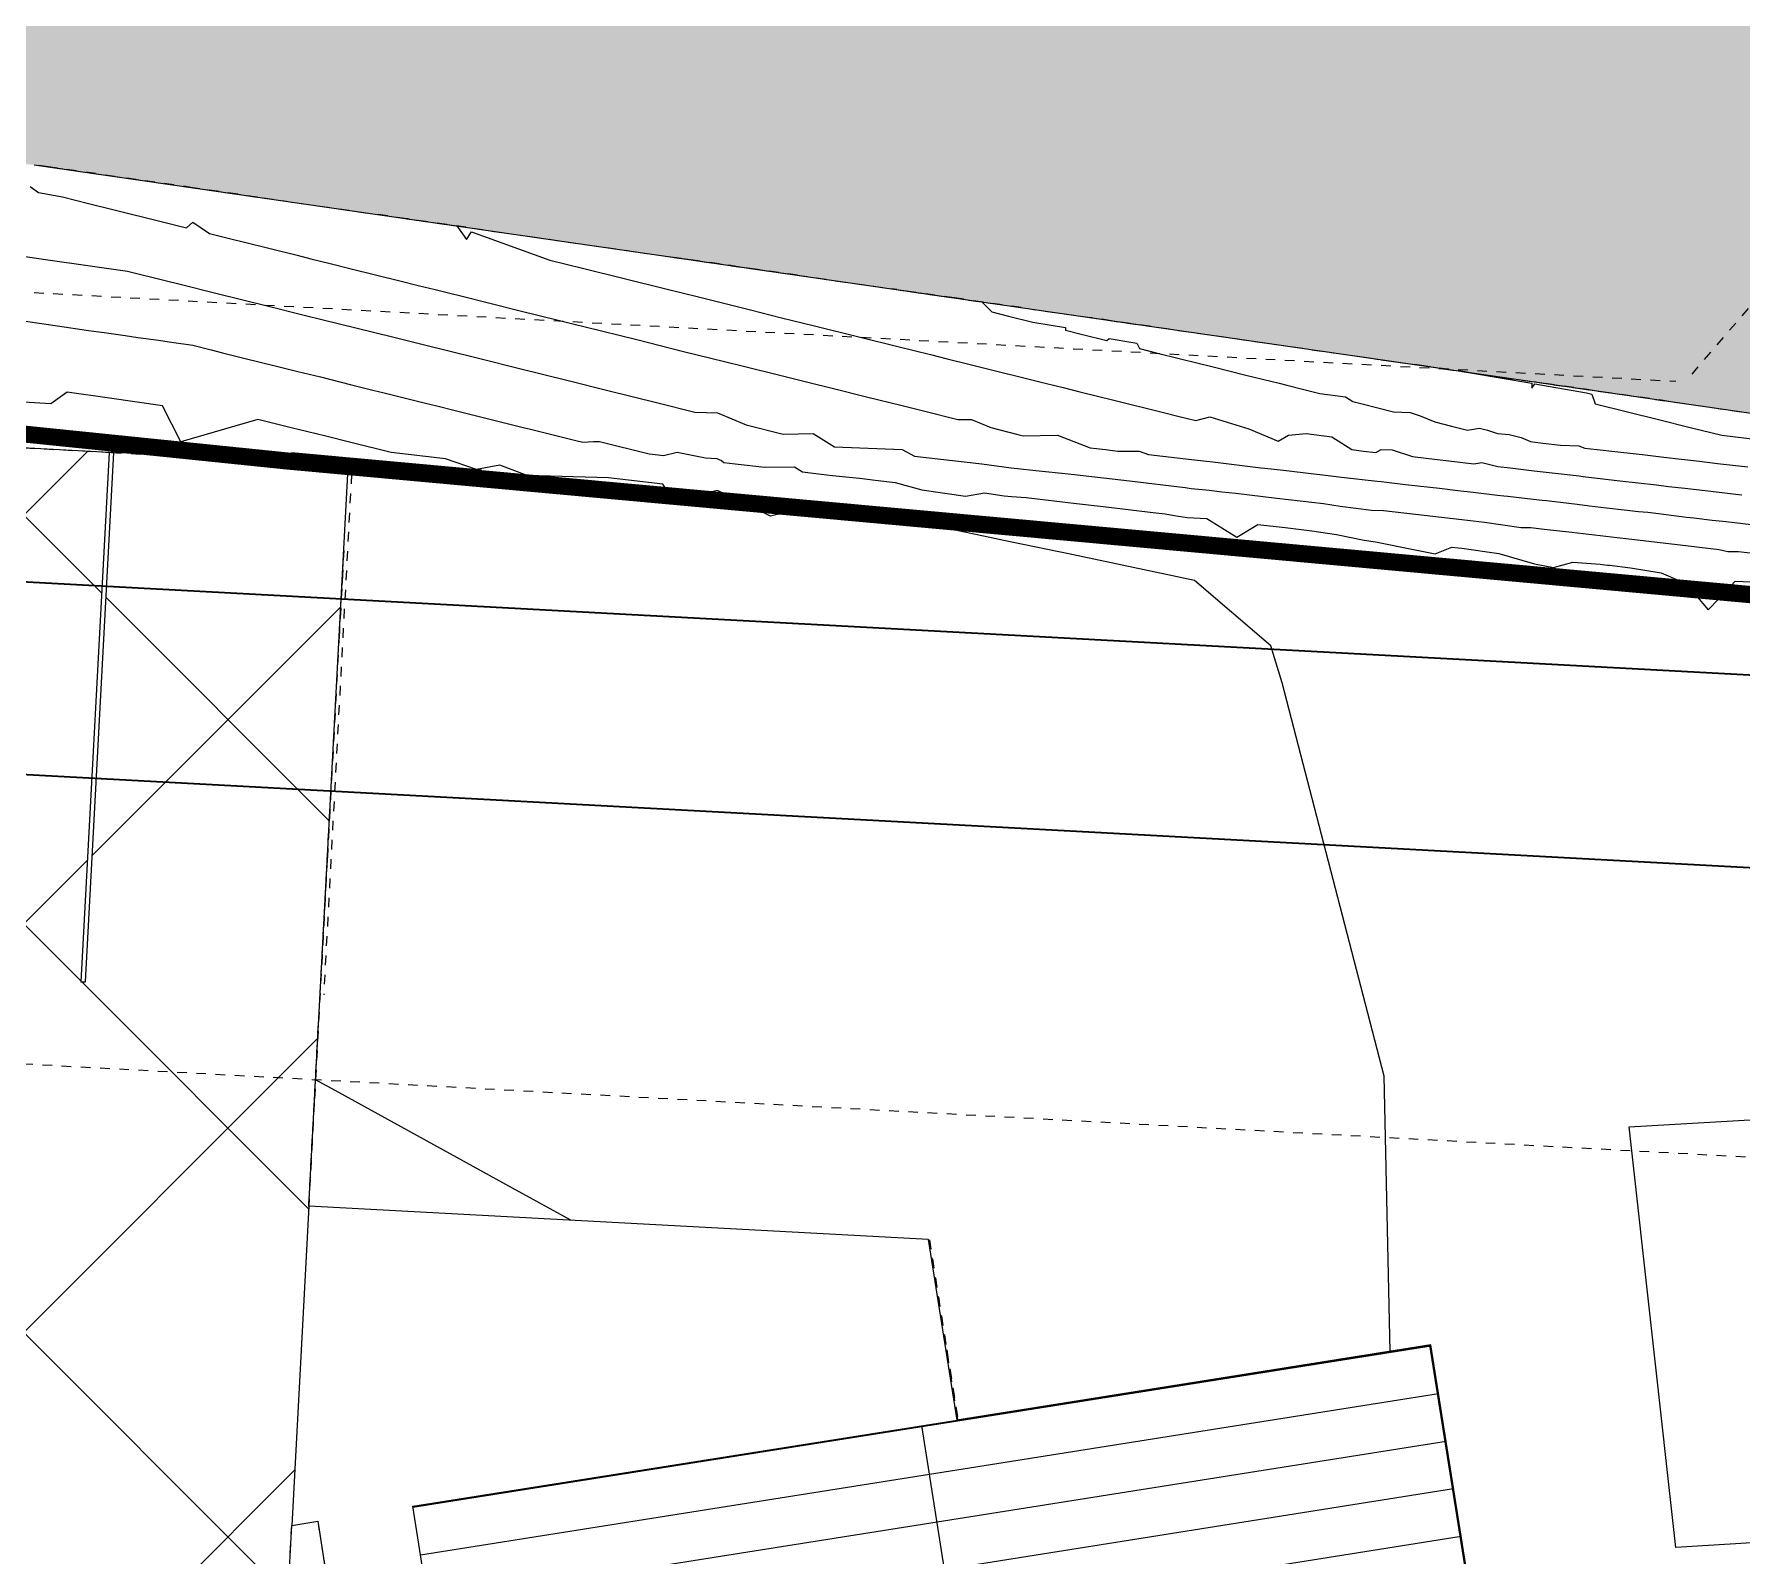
# Model space of a CAD drawing. Header units: metres. Extents: x -490 to 202, y -217 to 332.
# Drawn here: x -46.53 to -28.81, y -10.8 to 4.99 of the extents above; entities that cross this region are included whole.
import ezdxf

# ---------------------------------------------------------------- set-up
doc = ezdxf.new("R2010")
doc.units = ezdxf.units.M
for name, pattern in [('0-2', [0.00106, 0.00053, -0.00053]), ('Oculto', [0.007144, 0.004763, -0.002381]), ('Trazo', [0.00635, 0.003175, -0.003175])]:
    doc.linetypes.add(name, pattern=pattern)
doc.layers.add('A-DETL', color=94, linetype='Continuous', lineweight=9, true_color=0x00a600)
doc.layers.add('C-TOPO-MAJR', color=66, linetype='Continuous', lineweight=18, true_color=0x647b04)
for name, color, linetype, lineweight in [('A-DETL-GENF', 7, 'Continuous', 9), ('A-DETL-GENF-HDLN', 7, 'Trazo', 9), ('A-DETL-THIN', 7, 'Continuous', 9), ('A-DETL-WIDE', 7, 'Continuous', 9), ('A-GENM', 7, 'Continuous', 9), ('C-TOPO', 7, '0-2', 9)]:
    doc.layers.add(name, color=color, linetype=linetype, lineweight=lineweight)
doc.layers.add('CUANT MURO PERIMETRAL H3.00', color=5, linetype='Continuous')

# ---------------------------------------------------------------- blocks, each defined once
blk = doc.blocks.new('Placa corriente - Placa corriente 200x50x3cm-V2-PLANTA DE MURO PERIMETRAL')
at = {"layer": 'A-GENM', "true_color": 0x7f7f7f}
blk.add_hatch(color=8, dxfattribs=at).paths.add_polyline_path([(0.989, 0.009), (0.989, 0.025), (-0.989, 0.025), (-0.989, 0.009), (-0.133, 0.009)])
at = {"layer": 'A-GENM'}
for p, q in [((0.989, 0.025), (-0.989, 0.025)), ((-0.989, 0.025), (-0.989, 0.008)), ((0.989, 0.009), (0.989, 0.025))]:
    blk.add_line(p, q, dxfattribs=at)
blk = doc.blocks.new('Detalle repetido - Módulo de parqueo 4_80x2_50 - -V86-PLANTA DE MURO PERIMETRAL')
at = {"layer": 'A-DETL-GENF'}
for p, q in [((0.025, 5.5), (-0.025, 5.5)), ((-0.025, 5.5), (-0.025, 0)), ((0.025, 0), (0.025, 5.5)), ((2.525, 5.5), (2.475, 5.5)), ((2.475, 5.5), (2.475, 0)), ((2.525, 0), (2.525, 5.5)), ((5.025, 5.5), (4.975, 5.5)), ((4.975, 5.5), (4.975, 0)), ((5.025, 0), (5.025, 5.5)), ((7.525, 5.5), (7.475, 5.5)), ((7.475, 5.5), (7.475, 0)), ((7.525, 0), (7.525, 5.5)), ((10.025, 5.5), (9.975, 5.5)), ((9.975, 5.5), (9.975, 0)), ((10.025, 0), (10.025, 5.5)), ((12.525, 5.5), (12.475, 5.5)), ((12.475, 5.5), (12.475, 0)), ((12.525, 0), (12.525, 5.5)), ((15.025, 5.5), (14.975, 5.5)), ((14.975, 5.5), (14.975, 0)), ((15.025, 0), (15.025, 5.5)), ((17.525, 5.5), (17.475, 5.5)), ((17.475, 5.5), (17.475, 0)), ((17.525, 0), (17.525, 5.5)), ((20.025, 5.5), (19.975, 5.5)), ((19.975, 5.5), (19.975, 0)), ((20.025, 0), (20.025, 5.5)), ((22.525, 5.5), (22.475, 5.5)), ((22.475, 5.5), (22.475, 0)), ((22.525, 0), (22.525, 5.5)), ((-0.025, 0), (0.025, 0)), ((2.475, 0), (2.525, 0)), ((4.975, 0), (5.025, 0)), ((7.475, 0), (7.525, 0)), ((9.975, 0), (10.025, 0)), ((12.475, 0), (12.525, 0)), ((14.975, 0), (15.025, 0)), ((17.475, 0), (17.525, 0)), ((19.975, 0), (20.025, 0)), ((22.475, 0), (22.525, 0))]:
    blk.add_line(p, q, dxfattribs=at)
at = {"layer": 'A-DETL-GENF-HDLN'}
for p, q in [((0, 5.5), (2.475, 5.5)), ((2.5, 5.5), (4.975, 5.5)), ((5, 5.5), (7.475, 5.5)), ((7.5, 5.5), (9.975, 5.5)), ((10, 5.5), (12.475, 5.5)), ((12.5, 5.5), (14.975, 5.5)), ((15, 5.5), (17.475, 5.5)), ((17.5, 5.5), (19.975, 5.5)), ((20, 5.5), (22.475, 5.5)), ((22.5, 5.5), (22.974, 5.5)), ((25, 5.408), (25, 0))]:
    blk.add_line(p, q, dxfattribs=at)

msp = doc.modelspace()

# ---------------------------------------------------------------- hatches: boundary and pattern name
at = {"layer": 'A-DETL-GENF', "true_color": 0x0000ff}
h = msp.add_hatch(color=5, dxfattribs=at)
h.paths.add_polyline_path([(122.044, -38.543), (122.18, -38.48), (112.605, -17.734), (106.829, -17.783), (92.665, -18.205), (82.757, -18.714), (59.119, -19.256), (44.277, -18.719), (29.226, -15.706), (10.599, -10.167), (-9.563, -4.566), (-25.721, -1.021), (-43.893, 0.638), (-53.874, 1.663), (-58.09, 1.903), (-62.208, 1.982), (-66.746, 2.693), (-75.408, 2.12), (-77.815, 1.694), (-79.423, 1.75), (-83.064, 0.069), (-83.327, -0.091), (-83.399, -0.139), (-83.556, -0.259), (-83.705, -0.387), (-83.916, -0.603), (-83.978, -0.672), (-84.1, -0.826), (-84.213, -0.988), (-84.315, -1.157), (-84.407, -1.332), (-84.487, -1.512), (-84.556, -1.696), (-84.613, -1.885), (-84.659, -2.077), (-84.692, -2.271), (-84.713, -2.467), (-84.719, -2.807), (-84.718, -2.861), (-84.702, -3.058), (-84.674, -3.253), (-84.634, -3.446), (-84.581, -3.636), (-84.517, -3.823), (-84.441, -4.005), (-81.95, -9.507), (-81.813, -9.445), (-84.38, -3.762), (-84.443, -3.577), (-84.493, -3.388), (-84.532, -3.196), (-84.557, -3.002), (-84.57, -2.807), (-84.57, -2.611), (-84.558, -2.416), (-84.533, -2.222), (-84.495, -2.03), (-84.445, -1.841), (-84.382, -1.656), (-84.308, -1.475), (-84.222, -1.299), (-84.125, -1.13), (-84.017, -0.967), (-83.898, -0.811), (-83.71, -0.603), (-83.632, -0.525), (-83.486, -0.395), (-83.327, -0.273), (-83.169, -0.166), (-83, -0.067), (-82.825, 0.02), (-79.392, 1.599), (-77.805, 1.544), (-75.39, 1.971), (-66.753, 2.542), (-62.222, 1.832), (-58.096, 1.753), (-53.758, 1.5), (-43.005, 0.406), (-25.744, -1.169), (-9.6, -4.711), (10.757, -10.371), (29.189, -15.852), (44.259, -18.868), (59.144, -19.405), (82.762, -18.864), (92.671, -18.355), (106.831, -17.933), (112.509, -17.885), (121.981, -38.408)])
h.paths.add_polyline_path([(109.748, -11.548), (109.679, -11.398), (75.647, -11.333), (42.569, -8.333), (6.866, 0.166), (6.727, 0.399), (6.599, 0.638), (6.482, 0.883), (6.376, 1.133), (6.215, 1.601), (6.201, 1.646), (6.131, 1.908), (6.073, 2.173), (6.028, 2.44), (5.995, 2.709), (5.974, 2.98), (5.967, 3.251), (5.971, 3.522), (5.99, 3.806), (6.019, 4.062), (6.061, 4.33), (6.116, 4.595), (6.182, 4.858), (6.262, 5.118), (6.352, 5.373), (6.455, 5.624), (6.643, 6.01), (6.695, 6.111), (6.831, 6.345), (6.979, 6.573), (7.136, 6.793), (7.304, 7.006), (7.481, 7.212), (9.826, 9.799), (9.715, 9.9), (7.193, 7.108), (7.025, 6.895), (6.867, 6.675), (6.719, 6.449), (6.473, 6.01), (6.455, 5.977), (6.339, 5.732), (6.234, 5.482), (6.141, 5.228), (6.059, 4.97), (5.988, 4.709), (5.93, 4.445), (5.884, 4.178), (5.841, 3.806), (5.827, 3.64), (5.817, 3.369), (5.819, 3.099), (5.834, 2.828), (5.86, 2.559), (5.899, 2.291), (5.95, 2.025), (6.059, 1.601), (6.087, 1.502), (6.173, 1.245), (6.271, 0.993), (6.38, 0.745), (6.5, 0.502), (6.631, 0.265), (6.772, 0.035), (42.545, -8.482), (75.641, -11.483), (107.53, -11.544)])
h.paths.add_polyline_path([(-97.244, -11.248), (-97.107, -11.186), (-99.189, -6.603), (-99.456, -6.099), (-99.536, -5.955), (-99.726, -5.64), (-99.926, -5.332), (-100.15, -5.012), (-100.356, -4.737), (-100.586, -4.45), (-100.825, -4.171), (-101.073, -3.9), (-101.331, -3.638), (-101.597, -3.384), (-101.871, -3.14), (-102.278, -2.807), (-102.443, -2.679), (-102.741, -2.463), (-114.884, -8.692), (-118.551, -2.131), (-120.797, 0.522), (-120.97, 0.494), (-118.675, -2.217), (-114.945, -8.891), (-102.753, -2.638), (-102.466, -2.85), (-102.144, -3.107), (-101.914, -3.302), (-101.649, -3.541), (-101.392, -3.788), (-101.144, -4.044), (-100.904, -4.309), (-100.672, -4.58), (-100.337, -5.012), (-100.238, -5.146), (-100.034, -5.439), (-99.841, -5.739), (-99.657, -6.045), (-99.456, -6.411), (-99.321, -6.674), (-99.168, -6.997), (-97.272, -11.186)])
h.paths.add_polyline_path([(-18.254, 6.235), (-17.85, 6.333), (-17.449, 6.443), (-17.051, 6.566), (-16.658, 6.701), (-16.124, 6.907), (-15.884, 7.006), (-15.505, 7.176), (-15.131, 7.358), (-14.763, 7.551), (-14.4, 7.756), (-14.045, 7.971), (-13.436, 8.377), (-13.354, 8.434), (-13.019, 8.681), (-12.692, 8.938), (-12.373, 9.205), (-12.063, 9.481), (-11.761, 9.767), (-11.468, 10.062), (-10.748, 10.847), (-1.993, 20.509), (-2.105, 20.61), (-11.575, 10.168), (-11.863, 9.877), (-12.16, 9.595), (-12.466, 9.323), (-12.78, 9.06), (-13.101, 8.806), (-13.436, 8.559), (-13.944, 8.215), (-14.111, 8.107), (-14.461, 7.894), (-14.817, 7.693), (-15.179, 7.502), (-15.547, 7.322), (-16.124, 7.07), (-16.299, 6.997), (-16.682, 6.852), (-17.069, 6.718), (-17.46, 6.596), (-17.854, 6.487), (-18.252, 6.389), (-28.996, 9.076), (-47.46, 11.34), (-58.084, 11.141), (-58.027, 11.046), (-57.899, 11.022), (-57.691, 11.005), (-57.581, 11.003), (-47.467, 11.19), (-29.023, 8.928), (-18.812, 6.374)])
at = {"layer": 'A-DETL-GENF', "true_color": 0xd2c9aa}
msp.add_hatch(color=9, dxfattribs=at).paths.add_polyline_path([(-344.836, -34.659), (-342.163, -33.669), (-340.394, -33.05), (-337.673, -32.288), (-318.31, -29.503), (-298.534, -26.037), (-277.947, -22.855), (-255.322, -18.806), (-236.55, -15.828), (-218.664, -12.839), (-199.663, -9.934), (-182.339, -6.868), (-166.659, -4.367), (-150.146, -1.775), (-130.582, -0.444), (-119.677, 1.224), (-104.832, 1.744), (-96.049, 2.435), (-87.287, 3.254), (-75.417, 3.307), (-64.903, 4.824), (-46.528, 3.638), (-27.282, 0.853), (-7.599, -3.112), (11.015, -8.37), (32.262, -13.864), (43.349, -16.698), (64.125, -17.345), (80.999, -17.025), (98.552, -17.335), (118.362, -17.386), (116.561, -12.276), (98.282, -12.853), (81.155, -13.139), (63.761, -12.987), (43.886, -11.339), (30.407, -7.216), (12.815, -3.204), (-6.645, 2.074), (-26.877, 5.186), (-46.323, 8.319), (-65.24, 9.896), (-76.123, 8.838), (-87.97, 8.725), (-96.802, 8.207), (-105.244, 8.143), (-120.399, 6.558), (-131.625, 4.737), (-150.77, 2.676), (-168.377, -0.144), (-182.941, -2.318), (-200.678, -4.93), (-207.237, -6.578), (-219.281, -8.078), (-238.302, -10.755), (-255.99, -14.014), (-279.56, -17.433), (-299.701, -20.546), (-319.59, -23.259), (-339.02, -25.336), (-345.568, -24.355), (-350.806, -25.168), (-346.845, -31.464)])
at = {"layer": 'A-DETL-GENF', "true_color": 0x004000}
h = msp.add_hatch(dxfattribs=at)
h.set_pattern_fill('FP_1', color=98, style=0, pattern_type=2)
h.set_pattern_definition([(45, (0, 0), (-2.11991, 2.11991), []), (135, (0, 0), (-2.11991, -2.11991), [])])
h.paths.add_polyline_path([(-45.117, -34.053), (-45.109, -33.904), (-45.109, -33.904), (-43.273, 0.431), (-43.908, 0.489), (-45.462, 0.638), (-45.701, 0.651), (-45.995, -4.841), (-46.045, -4.839), (-45.751, 0.654), (-48.198, 0.784), (-48.492, -4.708), (-48.542, -4.705), (-48.248, 0.787), (-50.694, 0.918), (-50.988, -4.574), (-51.038, -4.571), (-50.744, 0.921), (-53.191, 1.052), (-53.484, -4.441), (-53.534, -4.438), (-53.241, 1.054), (-55.687, 1.185), (-55.981, -4.307), (-56.031, -4.304), (-55.737, 1.188), (-58.184, 1.319), (-58.477, -4.174), (-58.527, -4.171), (-58.234, 1.321), (-60.68, 1.452), (-60.974, -4.04), (-61.024, -4.037), (-60.73, 1.455), (-63.176, 1.586), (-63.47, -3.907), (-63.52, -3.904), (-63.226, 1.588), (-65.673, 1.719), (-65.967, -3.773), (-66.017, -3.77), (-65.723, 1.722), (-68.169, 1.853), (-68.463, -3.639), (-68.513, -3.637), (-68.219, 1.855), (-69.19, 1.903), (-69.13, 1.852), (-69.079, 1.792), (-69.038, 1.725), (-68.996, 1.601), (-68.99, 1.576), (-68.983, 1.498), (-68.99, 1.42), (-69.008, 1.344), (-69.038, 1.271), (-69.079, 1.204), (-69.13, 1.145), (-69.19, 1.094), (-69.256, 1.053), (-69.329, 1.023), (-69.405, 1.004), (-69.483, 0.998), (-69.562, 1.004), (-69.638, 1.023), (-69.71, 1.053), (-69.777, 1.094), (-69.837, 1.145), (-69.888, 1.204), (-69.929, 1.271), (-69.959, 1.344), (-69.977, 1.42), (-69.983, 1.498), (-69.971, 1.601), (-69.959, 1.653), (-69.929, 1.725), (-69.887, 1.794), (-69.837, 1.852), (-69.738, 1.937), (-71.895, 2.052), (-75.27, 1.829), (-75.553, -3.46), (-75.603, -3.458), (-75.565, -2.759), (-79.041, -2.573), (-79.645, -14.028), (-77.182, -14.16), (-76.89, -8.697), (-76.84, -8.699), (-77.132, -14.163), (-74.686, -14.294), (-74.394, -8.83), (-74.344, -8.833), (-74.636, -14.296), (-72.189, -14.427), (-71.897, -8.964), (-71.847, -8.966), (-72.139, -14.43), (-69.693, -14.561), (-69.401, -9.097), (-69.351, -9.1), (-69.643, -14.563), (-67.196, -14.688), (-66.904, -9.231), (-66.854, -9.233), (-67.147, -14.697), (-64.7, -14.828), (-64.408, -9.364), (-64.358, -9.367), (-64.65, -14.83), (-60.263, -15.062), (-59.971, -9.602), (-59.921, -9.604), (-60.214, -15.068), (-57.767, -15.199), (-57.475, -9.735), (-57.425, -9.738), (-57.717, -15.201), (-55.271, -15.332), (-54.978, -9.869), (-54.928, -9.871), (-55.221, -15.335), (-52.774, -15.466), (-52.482, -10.002), (-52.432, -10.005), (-52.724, -15.468), (-50.278, -15.599), (-49.986, -10.136), (-49.936, -10.138), (-50.228, -15.602), (-48.991, -15.668), (-49.96, -33.794), (-45.192, -34.049)])
h.paths.add_polyline_path([(-73.056, -3.594), (-73.106, -3.591), (-72.813, 1.901), (-72.763, 1.898), (-72.897, -0.603)])
at = {"layer": 'A-DETL-GENF'}
h = msp.add_hatch(dxfattribs=at)
h.set_pattern_fill('FP_2', color=256, style=0, pattern_type=2)
h.set_pattern_definition([(9, (0, 0), (-0.078217, 0.493844), [])])
h.paths.add_polyline_path([(-39.393, -30.531), (-28.828, -28.859), (-32.033, -8.607), (-42.599, -10.281), (-39.581, -29.346)])

# ---------------------------------------------------------------- linework, layer by layer
at = {"layer": 'A-DETL', "color": 8, "linetype": 'Oculto', "true_color": 0x808080}
for p, q in [((-29.323, 1.464), (-24.016, 7.676)), ((-69.296, 3.542), (-29.49, 1.392)), ((-25.773, -6.82), (-70.147, -4.424))]:
    msp.add_line(p, q, dxfattribs=at)
at = {"layer": 'A-DETL', "color": 30, "lineweight": 35, "true_color": 0xfd9f02}
for p, q in [((-69.615, 0.555), (-28.071, -1.689)), ((-27.192, -3.739), (-69.828, -1.437))]:
    msp.add_line(p, q, dxfattribs=at)
at = {"layer": 'A-DETL-THIN'}
for p, q in [((-46.528, 3.638), (-27.282, 0.853)), ((-45.751, 0.654), (-48.198, 0.784)), ((-45.253, 0.627), (-45.693, 0.651)), ((-43.679, -7.168), (-43.273, 0.431)), ((-43.679, -7.168), (-43.856, -10.48)), ((-37.248, -7.512), (-43.679, -7.168)), ((-36.951, -9.387), (-37.248, -7.512)), ((-32.033, -8.607), (-36.952, -9.386)), ((-28.828, -28.859), (-32.033, -8.607)), ((-42.599, -10.281), (-36.951, -9.387)), ((-34.111, -29.695), (-37.316, -9.444)), ((-43.856, -10.48), (-43.586, -10.437)), ((-43.586, -10.437), (-40.225, -31.675)), ((-39.393, -30.531), (-42.599, -10.281)), ((-45.117, -34.053), (-43.856, -10.48))]:
    msp.add_line(p, q, dxfattribs=at)
at = {"layer": 'A-DETL-THIN', "color": 5, "lineweight": 50, "true_color": 0x0000ff}
for p, q in [((-43.893, 0.638), (-53.874, 1.663)), ((-53.886, 1.514), (-43.908, 0.489)), ((-25.721, -1.021), (-43.893, 0.638)), ((-43.908, 0.489), (-25.744, -1.169))]:
    msp.add_line(p, q, dxfattribs=at)
at = {"layer": 'A-DETL-WIDE'}
for p, q in [((-29.977, -6.344), (-25.342, -6.072)), ((-29.49, -10.708), (-29.977, -6.344)), ((-36.951, -9.387), (-32.049, -8.611)), ((-32.049, -8.611), (-28.828, -28.859)), ((-24.888, -10.423), (-29.49, -10.708))]:
    msp.add_line(p, q, dxfattribs=at)
at = {"layer": 'C-TOPO', "color": 253, "true_color": 0xaeb2ac}
for p, q in [((-46.382, 3.617), (-46.528, 3.638)), ((-45.693, 3.517), (-46.382, 3.617)), ((-44.881, 3.4), (-45.566, 3.499)), ((-44.214, 3.303), (-44.881, 3.4)), ((-42.66, 3.078), (-43.005, 3.128)), ((-42.048, 2.99), (-42.66, 3.078)), ((-39.023, 2.552), (-39.886, 2.677)), ((-38.605, 2.492), (-39.023, 2.552)), ((-36.982, 2.257), (-37.629, 2.35)), ((-36.285, 2.156), (-36.982, 2.257)), ((-34.955, 1.963), (-35.576, 2.053)), ((-34.941, 1.961), (-34.955, 1.963)), ((-32.105, 1.551), (-32.253, 1.572)), ((-31.644, 1.484), (-32.105, 1.551)), ((-30.353, 1.297), (-30.955, 1.385)), ((-29.565, 1.183), (-30.353, 1.297)), ((-43.328, -0.603), (-43.363, -1.252)), ((-43.363, -1.252), (-43.486, -3.558)), ((-43.486, -3.558), (-43.564, -5.012))]:
    msp.add_line(p, q, dxfattribs=at)
at = {"layer": 'C-TOPO', "color": 250, "true_color": 0x2a3024}
for p, q in [((-46.528, 3.638), (-46.382, 3.617)), ((-46.528, 3.638), (-27.285, 0.854)), ((-44.881, 3.4), (-44.214, 3.303)), ((-42.66, 3.078), (-42.048, 2.99)), ((-39.886, 2.677), (-39.023, 2.552)), ((-39.023, 2.552), (-38.605, 2.492)), ((-38.605, 2.492), (-37.729, 2.365)), ((-37.729, 2.365), (-36.982, 2.257)), ((-35.576, 2.053), (-34.955, 1.963)), ((-32.945, 1.673), (-32.105, 1.551)), ((-32.105, 1.551), (-31.644, 1.484)), ((-31.644, 1.484), (-30.955, 1.385)), ((-30.955, 1.385), (-30.353, 1.297)), ((-43.679, -7.168), (-43.315, -0.364)), ((-43.363, -1.252), (-43.486, -3.558)), ((-43.486, -3.558), (-43.621, -6.088)), ((-43.586, -10.437), (-40.381, -30.687)), ((-44.149, -15.956), (-43.856, -10.48))]:
    msp.add_line(p, q, dxfattribs=at)
at = {"layer": 'C-TOPO', "color": 250, "true_color": 0x161913}
for p, q in [((-46.528, 3.638), (-46.382, 3.617)), ((-44.881, 3.4), (-44.214, 3.303)), ((-42.66, 3.078), (-42.048, 2.99)), ((-39.886, 2.677), (-39.023, 2.552)), ((-39.023, 2.552), (-38.605, 2.492)), ((-37.629, 2.35), (-36.982, 2.257)), ((-35.576, 2.053), (-34.955, 1.963)), ((-32.253, 1.572), (-32.105, 1.551)), ((-32.105, 1.551), (-31.644, 1.484)), ((-30.955, 1.385), (-30.353, 1.297)), ((-43.315, -0.364), (-43.363, -1.252)), ((-43.363, -1.252), (-43.486, -3.558)), ((-43.486, -3.558), (-43.564, -5.012)), ((-43.621, -6.088), (-43.679, -7.168)), ((-37.238, -7.516), (-37.057, -8.658)), ((-36.942, -9.384), (-37.238, -7.516)), ((-37.057, -8.658), (-36.942, -9.384))]:
    msp.add_line(p, q, dxfattribs=at)
at = {"layer": 'C-TOPO'}
for p, q in [((-43.315, -0.364), (-43.363, -1.252)), ((-43.621, -6.088), (-43.679, -7.168)), ((-37.238, -7.516), (-37.057, -8.658)), ((-37.057, -8.658), (-36.942, -9.384))]:
    msp.add_line(p, q, dxfattribs=at)
at = {"layer": 'C-TOPO', "color": 253, "true_color": 0xaaaaaa}
for p, q in [((-43.621, -6.088), (-43.679, -7.168)), ((-37.238, -7.516), (-37.057, -8.658)), ((-37.057, -8.658), (-36.942, -9.384))]:
    msp.add_line(p, q, dxfattribs=at)
at = {"layer": 'C-TOPO-MAJR', "color": 9, "true_color": 0xcbd3ab}
for p, q in [((-35.371, 1.836), (-35.086, 1.786)), ((-31.644, 1.484), (-30.986, 1.373)), ((-30.955, 1.365), (-30.418, 1.272)), ((-30.418, 1.272), (-30.362, 1.258)), ((-34.326, 1.023), (-33.922, 0.897)), ((-31.529, 0.904), (-31.446, 0.884)), ((-40.725, 0.767), (-40.663, 0.766)), ((-33.51, 0.834), (-33.328, 0.851)), ((-33.328, 0.851), (-33.06, 0.815)), ((-31.222, 0.84), (-31.096, 0.809)), ((-41.939, 0.476), (-42.261, 0.587)), ((-39.444, 0.592), (-39.395, 0.571)), ((-34.361, 0.561), (-34.297, 0.554)), ((-32.549, 0.685), (-32.435, 0.679)), ((-30.373, 0.692), (-30.308, 0.684)), ((-29.873, 0.634), (-29.809, 0.627)), ((-29.434, 0.583), (-29.309, 0.569)), ((-41.696, 0.521), (-41.938, 0.476)), ((-33.249, 0.432), (-33.153, 0.421)), ((-28.87, 0.518), (-28.745, 0.503)), ((-39.978, 0.281), (-40.003, 0.325)), ((-34.332, 0.261), (-34.204, 0.246)), ((-32.296, 0.322), (-32.041, 0.293)), ((-32.041, 0.293), (-31.945, 0.282)), ((-31.088, 0.182), (-30.88, 0.159)), ((-30.88, 0.159), (-30.833, 0.153)), ((-29.781, 0.032), (-29.672, 0.019)), ((-33.27, -0.159), (-33.014, -0.199)), ((-29.98, -0.243), (-29.328, -0.319)), ((-30.56, -0.486), (-30.278, -0.506)), ((-30.18, -0.517), (-29.962, -0.543)), ((-28.917, -0.729), (-28.875, -0.684)), ((-28.875, -0.684), (-28.708, -0.688))]:
    msp.add_line(p, q, dxfattribs=at)
at = {"layer": 'C-TOPO-MAJR', "color": 9, "true_color": 0xcbd3ab, "flags": 128}
for points in [[(-53.741, 4.104), (-53.734, 4.101), (-53.73, 4.1), (-53.727, 4.099), (-53.178, 3.873), (-52.459, 3.729), (-52.058, 3.649), (-51.74, 3.585), (-51.339, 3.505), (-51.021, 3.442), (-50.301, 3.298), (-49.582, 3.154), (-49.382, 3.114), (-48.863, 3.01), (-48.45, 2.951), (-48.037, 2.891), (-47.773, 2.853), (-47.509, 2.815), (-47.211, 2.772), (-46.385, 2.653), (-45.972, 2.594), (-45.559, 2.535)], [(-46.569, 3.412), (-46.485, 3.349), (-46.235, 3.304)], [(-46.235, 3.304), (-45.966, 3.237), (-45.698, 3.171), (-45.212, 3.05), (-45.099, 3.022), (-44.946, 2.984), (-44.883, 3.041)], [(-44.883, 3.041), (-44.71, 2.925), (-44.475, 2.867), (-44.358, 2.838), (-43.799, 2.699), (-43.656, 2.663), (-43.455, 2.613), (-43.253, 2.563), (-42.72, 2.431), (-42.543, 2.387), (-42.367, 2.343), (-42.214, 2.305), (-42.1, 2.277), (-41.498, 2.127), (-41.288, 2.075), (-41.077, 2.023), (-40.924, 1.985), (-40.811, 1.957), (-40.275, 1.824), (-40.032, 1.763), (-39.788, 1.702), (-39.521, 1.636), (-39.18, 1.551), (-38.776, 1.451), (-38.498, 1.382), (-38.232, 1.316), (-37.891, 1.231), (-37.52, 1.139), (-37.298, 1.084), (-36.942, 0.995), (-36.801, 0.994)], [(-42.142, 3.003), (-42.042, 2.864), (-41.99, 2.941)], [(-41.99, 2.941), (-41.178, 2.649), (-40.838, 2.565), (-39.974, 2.35), (-39.635, 2.266), (-39.096, 2.132), (-38.771, 2.051), (-38.431, 1.967), (-37.955, 1.849), (-37.567, 1.752), (-37.228, 1.668), (-37.053, 1.625), (-36.815, 1.566), (-36.024, 1.369), (-35.85, 1.326), (-35.675, 1.282), (-35.325, 1.195), (-34.821, 1.07), (-34.646, 1.027), (-34.471, 0.983), (-34.326, 1.023)], [(-45.559, 2.535), (-45.154, 2.434), (-45.026, 2.402), (-44.642, 2.307), (-44.109, 2.174), (-43.725, 2.079), (-42.808, 1.851), (-42.423, 1.755), (-42.295, 1.724), (-41.89, 1.623), (-41.506, 1.528), (-40.973, 1.395), (-40.589, 1.3), (-40.056, 1.167), (-39.672, 1.072), (-39.436, 1.064)], [(-36.694, 2.215), (-36.591, 2.112), (-36.416, 2.068), (-36.164, 2.006), (-35.825, 1.948)], [(-46.929, 2.06), (-46.285, 1.967), (-45.963, 1.92), (-45.803, 1.897), (-45.584, 1.866), (-45.452, 1.847), (-45.262, 1.82), (-45.102, 1.796), (-44.883, 1.765)], [(-35.825, 1.948), (-35.825, 1.921), (-35.65, 1.878), (-35.398, 1.815), (-35.371, 1.836)], [(-35.086, 1.786), (-35.059, 1.731), (-34.884, 1.687), (-34.632, 1.625), (-34.293, 1.541), (-33.953, 1.456), (-33.609, 1.371), (-33.527, 1.35), (-33.352, 1.307), (-33.187, 1.266), (-32.919, 1.23)], [(-44.883, 1.765), (-44.691, 1.717), (-44.573, 1.688), (-44.338, 1.629), (-44.028, 1.553), (-43.793, 1.494), (-43.558, 1.436), (-43.248, 1.359), (-43.013, 1.3), (-42.895, 1.271), (-42.703, 1.223), (-42.468, 1.165), (-42.35, 1.136), (-42.158, 1.088), (-41.923, 1.029), (-41.688, 0.971), (-41.453, 0.913), (-41.378, 0.894), (-41.143, 0.836), (-40.908, 0.777), (-40.833, 0.759), (-40.725, 0.767)], [(-46.185, 1.28), (-46.356, 1.159), (-46.981, 1.196), (-47.3, 1.296), (-48.163, 1.565)], [(-45.196, 1.138), (-45.748, 1.217), (-46.185, 1.28)], [(-30.986, 1.373), (-30.987, 1.321), (-30.955, 1.365)], [(-30.362, 1.258), (-30.329, 1.158), (-29.671, 0.994), (-29.342, 0.912), (-29.014, 0.831), (-28.529, 0.775), (-28.287, 0.747), (-28.045, 0.718), (-27.692, 0.811)], [(-44.207, 0.995), (-45.007, 0.762), (-45.196, 1.138)], [(-39.436, 1.064), (-39.139, 0.939), (-38.755, 0.844), (-38.444, 0.85)], [(-32.919, 1.23), (-32.843, 1.18), (-32.76, 1.16), (-32.421, 1.076), (-32.25, 1.067), (-32.144, 1.032)], [(-43.229, 0.753), (-43.516, 0.824), (-43.862, 0.909), (-44.207, 0.995)], [(-36.801, 0.994), (-36.601, 0.911), (-36.321, 0.841), (-36.264, 0.827), (-35.908, 0.831)], [(-33.922, 0.897), (-33.618, 0.771), (-33.51, 0.834)], [(-32.144, 1.032), (-31.994, 0.97), (-31.819, 0.926), (-31.655, 0.885), (-31.529, 0.904)], [(-42.261, 0.587), (-42.825, 0.652), (-43.229, 0.753)], [(-40.663, 0.766), (-40.147, 0.638), (-40.053, 0.627), (-39.998, 0.621), (-39.856, 0.655)], [(-38.444, 0.85), (-38.221, 0.712), (-37.521, 0.684)], [(-35.908, 0.831), (-35.569, 0.701), (-35.505, 0.693), (-35.41, 0.682), (-35.283, 0.668), (-35.06, 0.668)], [(-33.06, 0.815), (-32.855, 0.683), (-32.732, 0.668), (-32.603, 0.653), (-32.549, 0.685)], [(-31.446, 0.884), (-31.341, 0.849), (-31.222, 0.84)], [(-31.096, 0.809), (-31.001, 0.765), (-30.873, 0.75), (-30.687, 0.728), (-30.499, 0.723)], [(-30.499, 0.723), (-30.437, 0.699), (-30.373, 0.692)], [(-39.856, 0.655), (-39.562, 0.596), (-39.444, 0.592)], [(-39.395, 0.571), (-39.37, 0.548), (-39.253, 0.535), (-38.947, 0.499), (-38.636, 0.505)], [(-37.521, 0.684), (-37.392, 0.615), (-36.692, 0.534)], [(-36.692, 0.534), (-36.389, 0.494), (-36.066, 0.458), (-35.862, 0.438)], [(-35.06, 0.668), (-34.965, 0.631), (-34.518, 0.579), (-34.361, 0.561)], [(-34.297, 0.554), (-34.075, 0.528), (-33.799, 0.495), (-33.757, 0.491), (-33.564, 0.468), (-33.249, 0.432)], [(-32.435, 0.679), (-32.224, 0.61), (-31.969, 0.58)], [(-31.969, 0.58), (-31.846, 0.566), (-31.588, 0.536), (-31.504, 0.549)], [(-31.504, 0.549), (-31.338, 0.507), (-31.209, 0.492), (-30.96, 0.463), (-30.493, 0.409), (-30.452, 0.404), (-30.074, 0.36), (-29.692, 0.317)], [(-30.308, 0.684), (-30.123, 0.663), (-29.902, 0.637), (-29.873, 0.634)], [(-29.809, 0.627), (-29.616, 0.604), (-29.434, 0.583)], [(-29.309, 0.569), (-29.245, 0.561), (-29.059, 0.54), (-28.87, 0.518)], [(-40.003, 0.325), (-40.567, 0.39), (-41.413, 0.415), (-41.696, 0.521)], [(-38.636, 0.505), (-38.553, 0.453), (-38.361, 0.427), (-38.244, 0.413), (-38.069, 0.395), (-37.961, 0.385)], [(-37.961, 0.385), (-37.802, 0.366), (-37.592, 0.342)], [(-35.862, 0.438), (-35.733, 0.423), (-35.162, 0.357), (-34.582, 0.29)], [(-33.153, 0.421), (-32.96, 0.398), (-32.591, 0.355), (-32.549, 0.351), (-32.296, 0.322)], [(-39.367, 0.225), (-39.438, 0.259), (-39.526, 0.239)], [(-37.592, 0.342), (-37.316, 0.265), (-36.863, 0.198), (-36.665, 0.234), (-36.461, 0.203), (-36.384, 0.197), (-36.234, 0.184)], [(-36.234, 0.184), (-35.711, 0.124), (-35.434, 0.092), (-34.888, 0.028), (-34.791, 0.017)], [(-34.582, 0.29), (-34.521, 0.278), (-34.332, 0.261)], [(-34.204, 0.246), (-34.056, 0.229), (-33.632, 0.179), (-33.147, 0.123)], [(-31.945, 0.282), (-31.752, 0.258), (-31.595, 0.24), (-31.341, 0.211), (-31.277, 0.203), (-31.235, 0.198), (-31.088, 0.182)], [(-29.692, 0.317), (-29.566, 0.301), (-29.397, 0.282), (-29.188, 0.258), (-28.87, 0.221), (-28.806, 0.214)], [(-38.774, 0.02), (-38.888, -0.007), (-38.983, 0.039)], [(-34.791, 0.017), (-34.699, -0.001), (-34.561, -0.021), (-34.357, -0.033)], [(-33.147, 0.123), (-32.976, 0.097), (-32.648, 0.055), (-32.526, 0.051), (-32.102, 0.002), (-31.712, -0.043), (-31.477, -0.07)], [(-30.833, 0.153), (-30.514, 0.115), (-30.387, 0.1), (-30.212, 0.08), (-30.028, 0.058), (-29.88, 0.042), (-29.781, 0.032)], [(-29.672, 0.019), (-29.382, -0.017), (-29.306, -0.025), (-29.115, -0.048), (-29.004, -0.06), (-28.82, -0.082), (-28.767, -0.088), (-28.672, -0.098), (-28.604, -0.104)], [(-32.455, -8.674), (-32.519, -5.817), (-33.576, -1.736), (-33.695, -1.352), (-34.487, -0.674), (-35.761, -0.406), (-36.398, -0.273), (-37.035, -0.139)], [(-34.357, -0.033), (-34.048, -0.226), (-33.831, -0.094)], [(-33.831, -0.094), (-33.547, -0.127), (-33.351, -0.15), (-33.27, -0.159)], [(-31.477, -0.07), (-31.095, -0.127), (-30.996, -0.126)], [(-30.996, -0.126), (-30.858, -0.142), (-30.572, -0.175), (-30.276, -0.21), (-30.099, -0.23), (-29.98, -0.243)], [(-33.014, -0.199), (-32.727, -0.256), (-32.608, -0.273)], [(-32.608, -0.273), (-32.215, -0.355), (-31.989, -0.4), (-31.815, -0.328)], [(-31.815, -0.328), (-31.75, -0.336), (-31.711, -0.34)], [(-31.711, -0.34), (-31.329, -0.397), (-30.959, -0.501), (-30.762, -0.542), (-30.56, -0.486)], [(-29.328, -0.319), (-29.245, -0.329), (-29.042, -0.353)], [(-29.042, -0.353), (-28.952, -0.373), (-28.841, -0.376)], [(-30.278, -0.506), (-30.229, -0.512), (-30.2, -0.515), (-30.18, -0.517)], [(-28.841, -0.376), (-28.72, -0.39), (-28.64, -0.398)], [(-29.962, -0.543), (-29.644, -0.595), (-29.444, -0.681)], [(-29.267, -0.848), (-29.155, -0.981), (-29.048, -0.868)], [(-40.96, -7.314), (-41.564, -6.981), (-43.368, -5.988), (-43.609, -5.855)]]:
    msp.add_lwpolyline(points, dxfattribs=at)
at = {"layer": 'CUANT MURO PERIMETRAL H3.00', "const_width": 0.15}
msp.add_lwpolyline([(-53.879, 1.588), (-43.901, 0.563), (-25.986, -1.072), (-25.728, -1.096), (-9.584, -4.638), (10.578, -10.239)], dxfattribs=at)

# ---------------------------------------------------------------- block references
at = {"layer": 'A-DETL-GENF', "rotation": 356.9383731294095}
msp.add_blockref('Detalle repetido - Módulo de parqueo 4_80x2_50 - -V86-PLANTA DE MURO PERIMETRAL', (-68.488, -3.638), dxfattribs=at)
at = {"layer": 'A-GENM', "rotation": 354.7836819684009}
msp.add_blockref('Placa corriente - Placa corriente 200x50x3cm-V2-PLANTA DE MURO PERIMETRAL', (-42.874, 0.536), dxfattribs=at)
msp.add_blockref('Placa corriente - Placa corriente 200x50x3cm-V2-PLANTA DE MURO PERIMETRAL', (-42.874, 0.536), dxfattribs=at)

doc.saveas('drawing.dxf')
